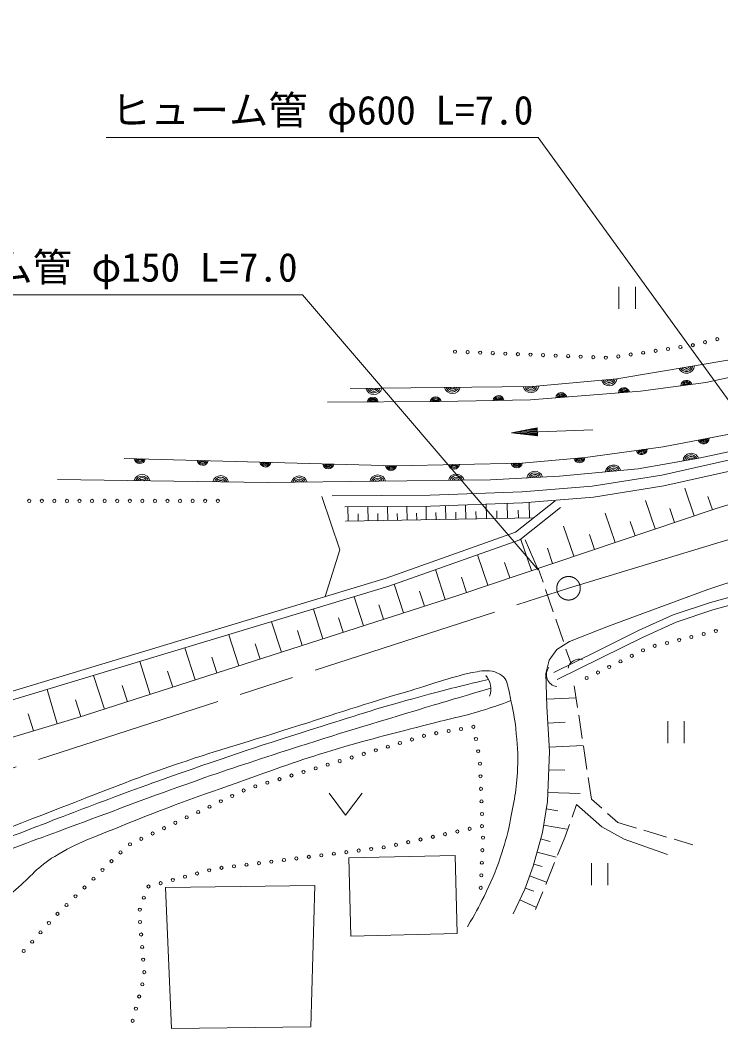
# Model space of a CAD drawing. Units: millimetres, scale not verified. Extents: x 40000 to 680000, y 20000 to 380000.
# Drawn here: x 332027 to 376614, y 253212 to 317474 of the extents above; entities that cross this region are included whole.
import ezdxf
from ezdxf.enums import TextEntityAlignment as Align

# ---------------------------------------------------------------- set-up
doc = ezdxf.new("R2010")
doc.units = ezdxf.units.MM
doc.header["$LTSCALE"] = 1000
doc.linetypes.add('CHAIN', pattern=[18.5, 12, -1.5, 3.5, -1.5])
for name, color, linetype, lineweight in [('M-BMK', 2, 'CHAIN', 13), ('M-STR-HTXT', 7, 'Continuous', 13), ('M-WORK', 1, 'Continuous', 13)]:
    doc.layers.add(name, color=color, linetype=linetype, lineweight=lineweight)
doc.styles.add('ＭＳ ゴシック', font='')
doc.styles.get('ＭＳ ゴシック').set_extended_font_data('MS Gothic')

msp = doc.modelspace()

# ---------------------------------------------------------------- linework, layer by layer
at = {"layer": 'M-BMK'}
for p, q in [((366923, 281317), (400634, 291589)), ((315586, 264716), (366923, 281317))]:
    msp.add_line(p, q, dxfattribs=at)
msp.add_circle((366923, 281317), 750, dxfattribs=at)
at = {"layer": 'M-STR-HTXT'}
msp.add_line((365000, 282500), (364154, 284409), dxfattribs=at)
for points in [[(380437, 288685), (365000, 310000), (337500, 310000)], [(365000, 282500), (350000, 300000), (322500, 300000)]]:
    msp.add_lwpolyline(points, dxfattribs=at)
at = {"layer": 'M-WORK'}
for p, q in [((370131, 300502), (370131, 299102)), ((371181, 299102), (371181, 300502)), ((364931, 291525), (363303, 291208)), ((368462, 291395), (363303, 291208)), ((363303, 291208), (364950, 291010)), ((364939, 291317), (363619, 291270)), ((364942, 291217), (363623, 291170)), ((364937, 291367), (363936, 291331)), ((364944, 291167), (363943, 291131)), ((364935, 291417), (364252, 291392)), ((364946, 291117), (364263, 291093)), ((364933, 291467), (364568, 291454)), ((364931, 291517), (364884, 291515)), ((364950, 291010), (364931, 291525)), ((376264, 286381), (392089, 291216)), ((364948, 291067), (364582, 291054)), ((364949, 291017), (364902, 291016)), ((372863, 288518), (381486, 290450)), ((372995, 287830), (381648, 289769)), ((368437, 287806), (372863, 288518)), ((351873, 287190), (358114, 287251)), ((358114, 287251), (363978, 287463)), ((363978, 287463), (368437, 287806)), ((368520, 287111), (372995, 287830)), ((374914, 285927), (374318, 287698)), ((351234, 287162), (352370, 283770)), ((358130, 286551), (364017, 286764)), ((360388, 285723), (360372, 286632)), ((361694, 285747), (361677, 286680)), ((363034, 285771), (363016, 286728)), ((363546, 284886), (366064, 286884)), ((364017, 286764), (368520, 287111)), ((364431, 285797), (364413, 286795)), ((372434, 285092), (371821, 286913)), ((376078, 286318), (375798, 287150)), ((352683, 286498), (358130, 286551)), ((352904, 285586), (352888, 286500)), ((353537, 285597), (353528, 286049)), ((354169, 285609), (354152, 286512)), ((354794, 285620), (354785, 286067)), ((355418, 285632), (355402, 286524)), ((356036, 285643), (356028, 286084)), ((356653, 285654), (356637, 286537)), ((357263, 285666), (357255, 286101)), ((357874, 285677), (357858, 286548)), ((358494, 285688), (358486, 286131)), ((359115, 285699), (359099, 286586)), ((359752, 285711), (359743, 286166)), ((359880, 280866), (376264, 286381)), ((361041, 285735), (361033, 286201)), ((362364, 285759), (362355, 286237)), ((363732, 285784), (363723, 286283)), ((363816, 284398), (366406, 286453)), ((369884, 284233), (369253, 286106)), ((373674, 285509), (373376, 286395)), ((352722, 285583), (364700, 285802)), ((371159, 284663), (370852, 285573)), ((375790, 281245), (388293, 285410)), ((355314, 281968), (363546, 284886)), ((367261, 283351), (366613, 285277)), ((368572, 283792), (368257, 284729)), ((355486, 281446), (363816, 284398)), ((364565, 282443), (363898, 284424)), ((352370, 283770), (351434, 280794)), ((361793, 281510), (361140, 283449)), ((365913, 282897), (365589, 283860)), ((363179, 281977), (362845, 282967)), ((359074, 280607), (358464, 282501)), ((364996, 282588), (365299, 281705)), ((330838, 274562), (355314, 281968)), ((356422, 279753), (355837, 281570)), ((360435, 281053), (360109, 282023)), ((330995, 274035), (355486, 281446)), ((335717, 273087), (359880, 280866)), ((357748, 280180), (357443, 281127)), ((365461, 281232), (365947, 279813)), ((369467, 278901), (375790, 281245)), ((375953, 280421), (378948, 281238)), ((353878, 278934), (353284, 280780)), ((355150, 279344), (354858, 280252)), ((373585, 279627), (375953, 280421)), ((376098, 279942), (379065, 280751)), ((351295, 278103), (350686, 279993)), ((371418, 278644), (373585, 279627)), ((373768, 279161), (376098, 279942)), ((348648, 277250), (348024, 279188)), ((352587, 278518), (352290, 279441)), ((366110, 279340), (366596, 277921)), ((366981, 277924), (369467, 278901)), ((371633, 278193), (373768, 279161)), ((345935, 276377), (345296, 278362)), ((349971, 277676), (349667, 278622)), ((368789, 277330), (371418, 278644)), ((347291, 276814), (346980, 277782)), ((366182, 277409), (366981, 277924)), ((369011, 276882), (371633, 278193)), ((343156, 275482), (342501, 277517)), ((365684, 276734), (366182, 277409)), ((365987, 275965), (368789, 277330)), ((366758, 277448), (367061, 276565)), ((340307, 274565), (339636, 276650)), ((344545, 275930), (344226, 276922)), ((365471, 275882), (365684, 276734)), ((366206, 275515), (369011, 276882)), ((337389, 273626), (336701, 275762)), ((341732, 275024), (341404, 276041)), ((365542, 273786), (365471, 275882)), ((338848, 274095), (338513, 275138)), ((367289, 275115), (367499, 273730)), ((334390, 272691), (333739, 274866)), ((335894, 273144), (335550, 274212)), ((365536, 274256), (367405, 274349)), ((365702, 270926), (365542, 273786)), ((332867, 272235), (332542, 273323)), ((367574, 273235), (367798, 271752)), ((315843, 267146), (335717, 273087)), ((365612, 272733), (366700, 272788)), ((373233, 272853), (373233, 271453)), ((374283, 271453), (374283, 272853)), ((365688, 271211), (367864, 271319)), ((367873, 271258), (368097, 269775)), ((365578, 267747), (365702, 270926)), ((365657, 269769), (366687, 269729)), ((368172, 269280), (368382, 267895)), ((351680, 268269), (352730, 266869)), ((352730, 266869), (353780, 268269)), ((365600, 268327), (367660, 268246)), ((365258, 265776), (365578, 267747)), ((367438, 267558), (367149, 266745)), ((367438, 267558), (369036, 266137)), ((368382, 267895), (369034, 267315)), ((365501, 267274), (366248, 267153)), ((369408, 266983), (370060, 266403)), ((365331, 266229), (366825, 265986)), ((366981, 266274), (366692, 265462)), ((369036, 266137), (370457, 265338)), ((370060, 266403), (371246, 266052)), ((364672, 263627), (365258, 265776)), ((366692, 265462), (366229, 264320)), ((371725, 265910), (373163, 265484)), ((365148, 265371), (365753, 265206)), ((370457, 265338), (373228, 264361)), ((373643, 265342), (374829, 264991)), ((352949, 264157), (359715, 264317)), ((353066, 259183), (352949, 264157)), ((359715, 264317), (359833, 259343)), ((364917, 264524), (366127, 264194)), ((364139, 262171), (364672, 263627)), ((364708, 263758), (365255, 263608)), ((366041, 263857), (365478, 262467)), ((368377, 263817), (368377, 262417)), ((369427, 262417), (369427, 263817)), ((364445, 263008), (365512, 262618)), ((341273, 262274), (350775, 262398)), ((341646, 253305), (341273, 262274)), ((350775, 262398), (350526, 253394)), ((364164, 262238), (364714, 262037)), ((363393, 260590), (364139, 262171)), ((365290, 262003), (364827, 260862)), ((363820, 261494), (364879, 260994)), ((359833, 259343), (353066, 259183)), ((350526, 253394), (341646, 253305))]:
    msp.add_line(p, q, dxfattribs=at)
for points in [[(353033, 294025), (364640, 294168), (369994, 294647), (377307, 295886), (384180, 297884), (390614, 300322), (396249, 302999), (402083, 306396), (407038, 309792), (411834, 313709), (416640, 317474)], [(417218, 316654), (412850, 313011), (408623, 309566), (404698, 306706), (400454, 304007), (395836, 301378), (390685, 299034), (385517, 297045), (380064, 295358), (375660, 294416), (371504, 293866), (364506, 293315), (358734, 293208), (351594, 293155)], [(338640, 289581), (355930, 289101), (363949, 289288), (367998, 289634), (372940, 290314), (378175, 291313), (383650, 292871), (387979, 294376), (392481, 296321), (398769, 299545), (407786, 304660), (413821, 308576), (419943, 312749)], [(420814, 311553), (412595, 306105), (407280, 302828), (401806, 299791), (397170, 297313), (390417, 294156), (386727, 292691), (383583, 291652), (379401, 290480), (375218, 289601), (371355, 288908), (366347, 288455), (361951, 288216), (347751, 288042), (334404, 288242)]]:
    msp.add_lwpolyline(points, dxfattribs=at)
for centre in [(374836, 296793), (375613, 296981), (376391, 297170), (359704, 296379), (360504, 296348), (361303, 296316), (362102, 296284), (362902, 296252), (363701, 296220), (364501, 296188), (365300, 296157), (370881, 296192), (371672, 296312), (372463, 296431), (373254, 296551), (374045, 296671), (366099, 296125), (366899, 296093), (367698, 296061), (368497, 296029), (369297, 295997), (370090, 296072), (332602, 286877), (333402, 286877), (334202, 286877), (335002, 286877), (335802, 286877), (336602, 286877), (337402, 286877), (338202, 286877), (339002, 286877), (339802, 286877), (340602, 286877), (341402, 286877), (342202, 286877), (343002, 286877), (343802, 286877), (344602, 286877), (374741, 278218), (375518, 278407), (376296, 278597), (372410, 277649), (373187, 277838), (373964, 278028), (370948, 277016), (371665, 277370), (369513, 276308), (370230, 276662), (368078, 275599), (368795, 275954), (360870, 272495), (357725, 271921), (358504, 272095), (359293, 272228), (360082, 272361), (355425, 271233), (356192, 271462), (356958, 271692), (361028, 271725), (353126, 270545), (353892, 270774), (354659, 271003), (361173, 270938), (350827, 269856), (351593, 270086), (352360, 270315), (361292, 270149), (348528, 269168), (349294, 269398), (350060, 269627), (361323, 269349), (346995, 268710), (347761, 268939), (361353, 268550), (345520, 268099), (346244, 268441), (344074, 267415), (344797, 267757), (361384, 267751), (342627, 266732), (343350, 267074), (361415, 266951), (341180, 266048), (341904, 266390), (360631, 266007), (361413, 266177), (339734, 265365), (340457, 265707), (357504, 265328), (358286, 265498), (359068, 265668), (359850, 265837), (361476, 265447), (339010, 265023), (354365, 264721), (355159, 264822), (355941, 264989), (356722, 265159), (338411, 264502), (348809, 264020), (349603, 264120), (350396, 264220), (351190, 264321), (351984, 264421), (352777, 264521), (353571, 264621), (361441, 264648), (337266, 263385), (337838, 263944), (344840, 263519), (345634, 263619), (346428, 263719), (347221, 263820), (348015, 263920), (361406, 263849), (336693, 262827), (341738, 262749), (342511, 262956), (343284, 263162), (344056, 263369), (361371, 263050), (336120, 262269), (340192, 262337), (340965, 262543), (361337, 262250), (335547, 261711), (339895, 261622), (334974, 261152), (339638, 260864), (334401, 260594), (333854, 260011), (339656, 260073), (333320, 259415), (339722, 259276), (332786, 258819), (339789, 258479), (332252, 258224), (339856, 257681), (339923, 256884), (339806, 256104), (339598, 255331), (339390, 254559), (339182, 253786)]:
    msp.add_circle(centre, 100, dxfattribs=at)
for centre, radius, start, end in [((374428, 295512), 512, 202.29495, 356.93419), ((374428, 295512), 410, 205.54025, 353.68889), ((374428, 295512), 308, 211.0747, 348.15444), ((374428, 295512), 205, 222.89796, 336.33118), ((369503, 294716), 512, 197.7977, 352.43693), ((369503, 294716), 410, 201.04299, 349.19163), ((369503, 294716), 308, 206.57744, 343.65719), ((369503, 294716), 205, 218.4007, 331.83393), ((374427, 294198), 354, 16.34393, 178.74911), ((374427, 294198), 283, 18.56797, 176.52507), ((374427, 294198), 212, 22.3143, 172.77875), ((374427, 294198), 142, 30.02603, 165.06702), ((354532, 294156), 512, 193.38175, 348.02098), ((354532, 294156), 410, 196.62705, 344.77569), ((354532, 294156), 308, 202.16149, 339.24124), ((354532, 294156), 205, 213.98476, 327.41798), ((359531, 294218), 512, 193.38175, 348.02098), ((359531, 294218), 410, 196.62705, 344.77569), ((359531, 294218), 308, 202.16149, 339.24124), ((359531, 294218), 205, 213.98476, 327.41798), ((364531, 294279), 512, 193.38175, 348.02098), ((364531, 294279), 410, 196.62705, 344.77569), ((364531, 294279), 308, 202.16149, 339.24124), ((364531, 294279), 205, 213.98476, 327.41798), ((366465, 293415), 354, 13.29619, 175.70136), ((366465, 293415), 283, 15.52023, 173.47733), ((370453, 293729), 354, 13.29619, 175.70136), ((370453, 293729), 283, 15.52023, 173.47733), ((370453, 293729), 212, 19.26655, 169.731), ((370453, 293729), 142, 26.97828, 162.01927), ((370453, 293729), 100, 37.29594, 151.70161), ((374427, 294198), 100, 40.34369, 154.74935), ((354468, 293122), 354, 9.22498, 171.63016), ((354468, 293122), 283, 11.44902, 169.40612), ((354468, 293122), 212, 15.19535, 165.6598), ((354468, 293122), 142, 22.90708, 157.94807), ((354468, 293122), 100, 33.22474, 147.6304), ((358468, 293152), 354, 9.22498, 171.63016), ((358468, 293152), 283, 11.44902, 169.40612), ((358468, 293152), 212, 15.19535, 165.6598), ((358468, 293152), 142, 22.90708, 157.94807), ((358468, 293152), 100, 33.22474, 147.6304), ((362468, 293223), 354, 9.85506, 172.26024), ((362468, 293223), 283, 12.0791, 170.0362), ((362468, 293223), 212, 15.82542, 166.28987), ((362468, 293223), 142, 23.53715, 158.57814), ((362468, 293223), 100, 33.85482, 148.26048), ((366465, 293415), 212, 19.26655, 169.731), ((366465, 293415), 142, 26.97828, 162.01927), ((366465, 293415), 100, 37.29594, 151.70161), ((375514, 290860), 354, 199.60181, 2.00698), ((375514, 290860), 283, 201.82584, 359.78294), ((375514, 290860), 212, 205.57217, 356.03662), ((375514, 290860), 142, 213.2839, 348.32489), ((375514, 290860), 100, 223.60156, 338.00723), ((371576, 290181), 354, 196.62459, 359.02977), ((371576, 290181), 283, 198.84863, 356.80573), ((371576, 290181), 212, 202.59496, 353.05941), ((371576, 290181), 142, 210.30669, 345.34768), ((371576, 290181), 100, 220.62435, 335.03001), ((374721, 289397), 512, 22.84608, 177.48531), ((339641, 289607), 354, 187.20872, 349.6139), ((339641, 289607), 283, 189.43276, 347.38986), ((339641, 289607), 212, 193.17909, 343.64353), ((339641, 289607), 142, 200.89082, 335.9318), ((339641, 289607), 100, 211.20848, 325.61414), ((343640, 289496), 354, 187.20872, 349.6139), ((343640, 289496), 283, 189.43276, 347.38986), ((343640, 289496), 212, 193.17909, 343.64353), ((343640, 289496), 142, 200.89082, 335.9318), ((343640, 289496), 100, 211.20848, 325.61414), ((347638, 289386), 354, 187.20872, 349.6139), ((347638, 289386), 283, 189.43276, 347.38986), ((347638, 289386), 212, 193.17909, 343.64353), ((347638, 289386), 142, 200.89082, 335.9318), ((347638, 289386), 100, 211.20848, 325.61414), ((351637, 289275), 354, 187.20872, 349.6139), ((351637, 289275), 283, 189.43276, 347.38986), ((351637, 289275), 212, 193.17909, 343.64353), ((351637, 289275), 142, 200.89082, 335.9318), ((351637, 289275), 100, 211.20848, 325.61414), ((359631, 289242), 354, 190.12963, 352.53481), ((359631, 289242), 283, 192.35367, 350.31077), ((359631, 289242), 212, 196.1, 346.56444), ((359631, 289242), 142, 203.81173, 338.85271), ((359631, 289242), 100, 214.12939, 328.53505), ((363630, 289335), 354, 190.12963, 352.53481), ((363630, 289335), 283, 192.35367, 350.31077), ((363630, 289335), 212, 196.1, 346.56444), ((363630, 289335), 142, 203.81173, 338.85271), ((363630, 289335), 100, 214.12939, 328.53505), ((367614, 289656), 354, 193.68581, 356.09099), ((367614, 289656), 283, 195.90985, 353.86695), ((367614, 289656), 212, 199.65618, 350.12063), ((367614, 289656), 142, 207.36791, 342.4089), ((367614, 289656), 100, 217.68557, 332.09123), ((374721, 289397), 410, 26.09137, 174.24001), ((374721, 289397), 308, 31.62582, 168.70557), ((374721, 289397), 205, 43.44908, 156.88231), ((339781, 288049), 512, 11.82273, 166.46196), ((355635, 289164), 354, 187.20872, 349.6139), ((355635, 289164), 283, 189.43276, 347.38986), ((355635, 289164), 212, 193.17909, 343.64353), ((355635, 289164), 142, 200.89082, 335.9318), ((355635, 289164), 100, 211.20848, 325.61414), ((359783, 288077), 512, 13.37908, 168.01831), ((364783, 288257), 512, 15.80251, 170.44175), ((364783, 288257), 410, 19.04781, 167.19645), ((364783, 288257), 308, 24.58226, 161.662), ((369771, 288652), 512, 17.84733, 172.48657), ((369771, 288652), 410, 21.09263, 169.24127), ((369771, 288652), 308, 26.62708, 163.70682), ((369771, 288652), 205, 38.45034, 151.88356), ((339781, 288049), 410, 15.06802, 163.21666), ((339781, 288049), 308, 20.60247, 157.68222), ((339781, 288049), 205, 32.42573, 145.85895), ((344781, 287974), 512, 11.82273, 166.46196), ((344781, 287974), 410, 15.06802, 163.21666), ((344781, 287974), 308, 20.60247, 157.68222), ((344781, 287974), 205, 32.42573, 145.85895), ((349783, 287955), 512, 13.37908, 168.01831), ((349783, 287955), 410, 16.62437, 164.77301), ((349783, 287955), 308, 22.15882, 159.23857), ((349783, 287955), 205, 33.98208, 147.4153), ((354783, 288016), 512, 13.37908, 168.01831), ((354783, 288016), 410, 16.62437, 164.77301), ((354783, 288016), 308, 22.15882, 159.23857), ((354783, 288016), 205, 33.98208, 147.4153), ((359783, 288077), 410, 16.62437, 164.77301), ((359783, 288077), 308, 22.15882, 159.23857), ((359783, 288077), 205, 33.98208, 147.4153), ((364783, 288257), 205, 36.40552, 149.83874), ((367586, 276101), 700, 71.39111, 169.21425), ((360673, 274902), 1304, 340.10635, 41.17489), ((366293, 275821), 776, 142.46031, 261.26829)]:
    msp.add_arc(centre, radius, start, end, dxfattribs=at)
for points, knots in [([(167356, 271729), (168771, 271705), (169142, 271690), (170286, 271653), (173463, 271550), (175238, 271384), (178412, 271200), (181128, 271042), (182652, 270978), (185365, 270774), (188078, 270569), (189596, 270432), (192300, 270134), (196986, 269618), (199602, 269252), (204271, 268598), (208945, 267943), (211574, 267635), (216219, 266800), (219713, 266171), (221642, 265671), (225117, 264948), (228374, 264271), (230200, 263899), (233456, 263216), (237631, 262341), (239967, 261842), (244139, 260952), (247636, 260206), (249587, 259749), (253090, 259034), (254815, 258682), (255779, 258471), (257514, 258171), (259998, 257741), (261392, 257509), (263888, 257160), (266207, 256836), (267509, 256674), (269838, 256432), (271756, 256233), (272833, 256133), (274758, 256023), (276470, 255926), (277430, 255885), (279145, 255881), (281456, 255877), (282750, 255958), (285059, 256059), (287910, 256184), (289508, 256258), (292350, 256521), (296099, 256867), (298187, 257181), (301914, 257720), (305556, 258246), (307611, 258480), (311211, 259238), (314012, 259828), (315571, 260234), (318298, 261103), (320751, 261885), (322073, 262475), (324478, 263394), (328246, 264833), (330334, 265697), (334096, 267150), (336744, 268174), (338213, 268786), (340889, 269735), (344134, 270884), (345999, 271386), (349281, 272425), (352233, 273360), (353875, 273924), (356847, 274796), (358506, 275284), (359406, 275688), (361105, 276006), (361331, 276048), (361460, 276067), (361690, 276069), (361976, 276072), (362148, 276042), (362408, 275923), (362621, 275826), (362737, 275740), (362882, 275556), (363000, 275406), (363003, 275283), (363056, 275100), (363160, 274741), (363188, 274532), (363257, 274165), (363387, 273477), (363500, 273097), (363565, 272401), (363658, 271405), (363731, 270842), (363684, 269843), (363619, 268473), (363449, 267713), (363181, 266368), (363006, 265493), (362858, 265012), (362577, 264166), (362249, 263177), (362006, 262641), (361547, 261707), (361168, 260936), (361019, 260671), (360491, 259777)], [0, 0, 0, 0, 1, 1, 1, 2, 2, 2, 3, 3, 3, 4, 4, 4, 5, 5, 5, 6, 6, 6, 7, 7, 7, 8, 8, 8, 9, 9, 9, 10, 10, 10, 11, 11, 11, 12, 12, 12, 13, 13, 13, 14, 14, 14, 15, 15, 15, 16, 16, 16, 17, 17, 17, 18, 18, 18, 19, 19, 19, 20, 20, 20, 21, 21, 21, 22, 22, 22, 23, 23, 23, 24, 24, 24, 25, 25, 25, 26, 26, 26, 27, 27, 27, 28, 28, 28, 29, 29, 29, 30, 30, 30, 31, 31, 31, 32, 32, 32, 33, 33, 33, 34, 34, 34, 35, 35, 35, 36, 36, 36, 37, 37, 37, 37]), ([(167710, 271264), (167779, 271264), (167797, 271264), (167852, 271264), (168579, 271267), (168985, 271330), (169711, 271335), (170974, 271345), (171682, 271376), (172944, 271324), (175115, 271233), (176330, 271142), (178497, 270968), (181679, 270714), (183462, 270560), (186637, 270228), (190249, 269851), (192267, 269596), (195873, 269163), (199509, 268726), (201552, 268519), (205179, 268008), (209476, 267403), (211878, 267017), (216155, 266286), (220680, 265512), (223211, 265051), (227708, 264128), (230841, 263485), (232572, 263014), (235689, 262298), (240183, 261267), (242694, 260660), (247193, 259652), (250364, 258942), (252119, 258437), (255318, 257867), (259098, 257193), (261231, 256893), (265042, 256428), (268354, 256025), (270209, 255744), (273541, 255576), (277261, 255388), (279354, 255396), (283078, 255496), (286411, 255586), (288281, 255663), (291603, 255949), (296454, 256367), (299175, 256620), (303991, 257334), (307525, 257858), (309533, 258055), (312996, 258933), (316521, 259826), (318444, 260529), (321867, 261757), (325267, 262975), (327102, 263842), (330472, 265140), (334829, 266818), (337259, 267792), (341661, 269349), (345353, 270655), (347436, 271345), (351172, 272520), (353618, 273288), (354983, 273742), (357459, 274411), (359156, 274870), (359717, 275015), (361823, 275516)], [0, 0, 0, 0, 1, 1, 1, 2, 2, 2, 3, 3, 3, 4, 4, 4, 5, 5, 5, 6, 6, 6, 7, 7, 7, 8, 8, 8, 9, 9, 9, 10, 10, 10, 11, 11, 11, 12, 12, 12, 13, 13, 13, 14, 14, 14, 15, 15, 15, 16, 16, 16, 17, 17, 17, 18, 18, 18, 19, 19, 19, 20, 20, 20, 21, 21, 21, 22, 22, 22, 23, 23, 23, 24, 24, 24, 24]), ([(167839, 270753), (169388, 270834), (169818, 270843), (171087, 270853), (173086, 270870), (174206, 270791), (176202, 270667), (178473, 270525), (179742, 270394), (182009, 270187), (184259, 269983), (185523, 269892), (187764, 269601), (190721, 269218), (192351, 268823), (195303, 268402), (198057, 268010), (199604, 267828), (202363, 267470), (206774, 266898), (209257, 266670), (213658, 266031), (218812, 265284), (221703, 264872), (226819, 263900), (230345, 263230), (232304, 262764), (235797, 261938), (238841, 261217), (240516, 260693), (243558, 259966), (247545, 259013), (249779, 258479), (253793, 257644), (257101, 256956), (258957, 256573), (262291, 256019), (265335, 255513), (267056, 255315), (270123, 254980), (272387, 254732), (273655, 254546), (275931, 254474), (278594, 254390), (280089, 254498), (282751, 254607), (285868, 254735), (287611, 254877), (290717, 255166), (295054, 255570), (297480, 255851), (301799, 256419), (304573, 256783), (306138, 256932), (308886, 257457), (311570, 257971), (313050, 258387), (315679, 259136), (318477, 259933), (320023, 260457), (322766, 261427), (325570, 262419), (327095, 263096), (329879, 264144), (332122, 264989), (333385, 265444), (335633, 266276), (338338, 267276), (339843, 267866), (342560, 268833), (344888, 269662), (346205, 270091), (348554, 270858), (351899, 271950), (353790, 272505), (357159, 273522), (359038, 274089), (359633, 274268), (361976, 274959)], [0, 0, 0, 0, 1, 1, 1, 2, 2, 2, 3, 3, 3, 4, 4, 4, 5, 5, 5, 6, 6, 6, 7, 7, 7, 8, 8, 8, 9, 9, 9, 10, 10, 10, 11, 11, 11, 12, 12, 12, 13, 13, 13, 14, 14, 14, 15, 15, 15, 16, 16, 16, 17, 17, 17, 18, 18, 18, 19, 19, 19, 20, 20, 20, 21, 21, 21, 22, 22, 22, 23, 23, 23, 24, 24, 24, 25, 25, 25, 26, 26, 26, 26]), ([(170902, 255260), (172263, 256560), (172737, 256984), (174059, 257897), (175599, 258961), (176564, 259426), (178295, 260135), (179900, 260793), (180856, 261076), (182571, 261334), (184487, 261622), (185590, 261637), (187526, 261574), (190564, 261474), (192244, 261057), (195239, 260535), (196984, 260230), (197905, 259799), (199634, 259416), (203723, 258510), (206049, 258171), (210144, 257298), (213166, 256654), (214833, 256173), (217857, 255540), (220140, 255061), (221425, 254812), (223731, 254461), (225534, 254186), (226547, 254026), (228366, 253901), (230656, 253744), (231946, 253701), (234241, 253741), (236336, 253778), (237502, 253966), (239596, 254061), (241467, 254146), (242517, 254206), (244391, 254181), (248910, 254120), (251434, 253823), (255940, 253462), (259416, 253183), (261336, 252747), (264811, 252463), (269363, 252090), (271913, 251781), (276480, 251703), (278290, 251673), (279308, 251669), (281115, 251783), (283494, 251934), (284812, 252203), (287189, 252383), (290214, 252611), (291914, 252635), (294942, 252822), (298174, 253022), (299991, 253066), (303214, 253382), (306501, 253704), (308339, 253932), (311605, 254421), (313895, 254763), (315169, 255011), (317440, 255460), (319386, 255844), (320492, 256017), (322395, 256579), (323902, 257023), (324734, 257339), (326151, 258017), (327383, 258607), (328044, 259013), (329148, 259815), (330249, 260614), (330723, 261238), (331746, 262133), (332704, 262972), (333136, 263588), (334223, 264251), (335732, 265171), (336707, 265453), (338339, 266129), (341451, 267419), (343247, 268012), (346418, 269146), (348693, 269960), (349962, 270436), (352279, 271118), (354517, 271777), (355792, 272072), (358047, 272667), (359454, 273039), (360268, 273160), (361652, 273609), (362284, 273813), (362501, 273881), (363257, 274165)], [0, 0, 0, 0, 1, 1, 1, 2, 2, 2, 3, 3, 3, 4, 4, 4, 5, 5, 5, 6, 6, 6, 7, 7, 7, 8, 8, 8, 9, 9, 9, 10, 10, 10, 11, 11, 11, 12, 12, 12, 13, 13, 13, 14, 14, 14, 15, 15, 15, 16, 16, 16, 17, 17, 17, 18, 18, 18, 19, 19, 19, 20, 20, 20, 21, 21, 21, 22, 22, 22, 23, 23, 23, 24, 24, 24, 25, 25, 25, 26, 26, 26, 27, 27, 27, 28, 28, 28, 29, 29, 29, 30, 30, 30, 31, 31, 31, 32, 32, 32, 33, 33, 33, 33])]:
    msp.add_open_spline(points, degree=3, knots=knots, dxfattribs=at)

# ---------------------------------------------------------------- texts
at = {"layer": 'M-STR-HTXT', "style": 'ＭＳ ゴシック'}
for s, p in [('ヒューム管 φ600 L=7.0', (351250, 311750)), ('ヒューム管 φ150 L=7.0', (336250, 301750))]:
    msp.add_text(s, height=1833, dxfattribs=at).set_placement(p, align=Align.MIDDLE_CENTER)

doc.saveas('drawing.dxf')
